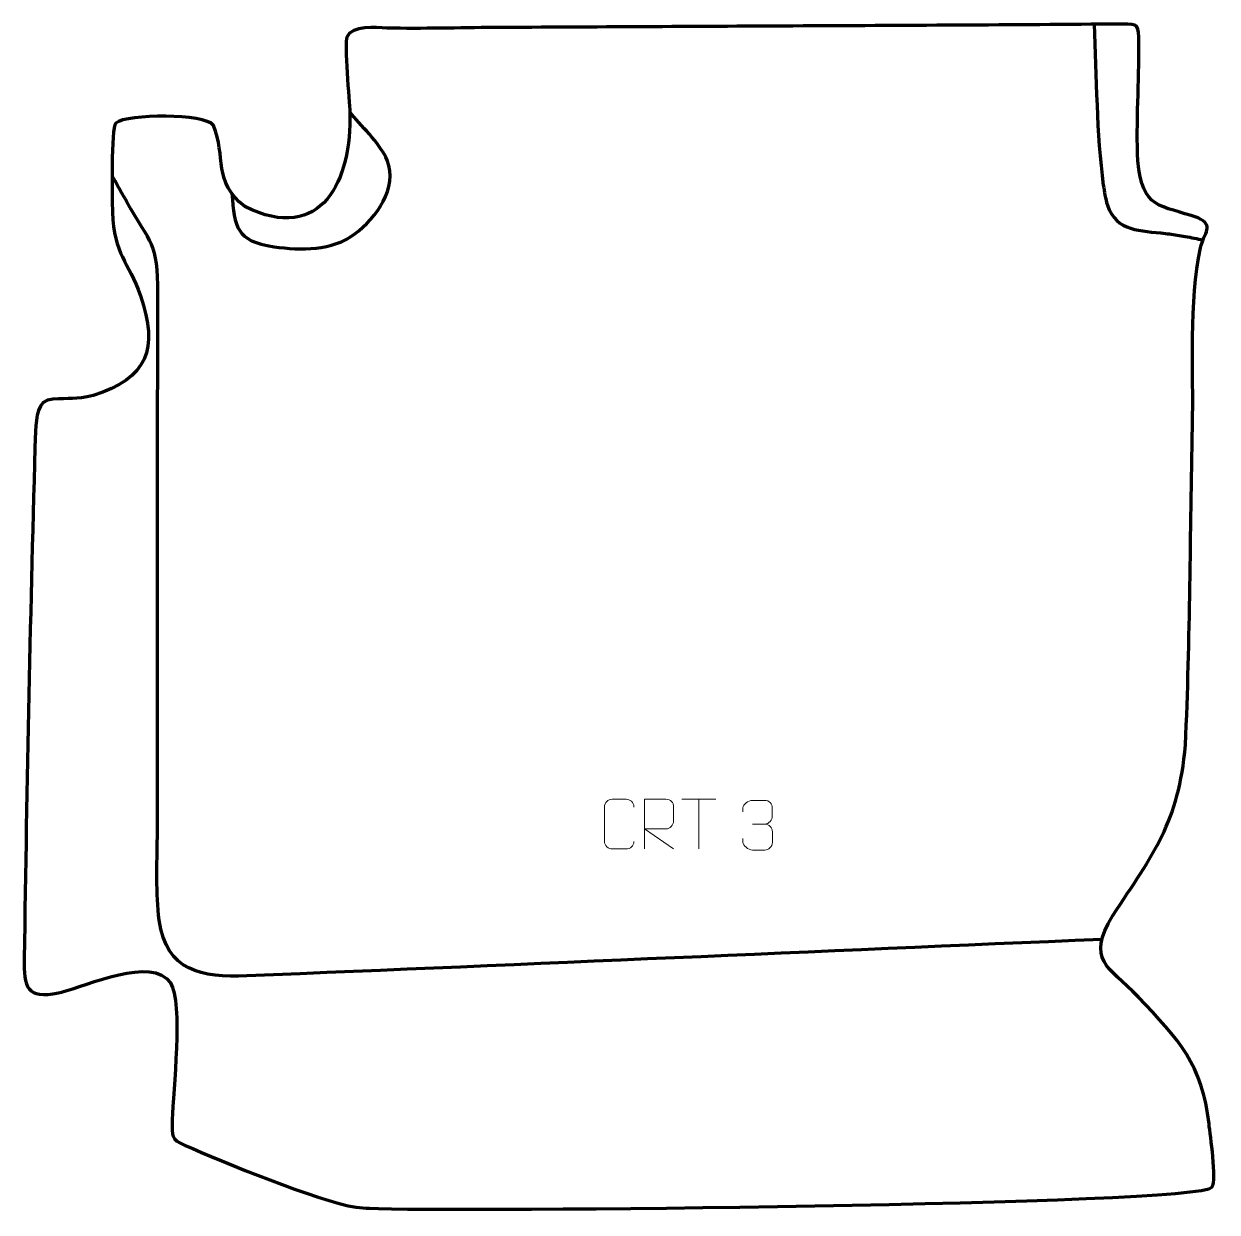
# Model space of a CAD drawing. Header units: millimetres. Extents: x -561 to 38, y 14 to 611.
import ezdxf

# ---------------------------------------------------------------- set-up
doc = ezdxf.new("R2010")
doc.units = ezdxf.units.MM
doc.header["$MEASUREMENT"] = 0
doc.layers.add('layer 2', color=7, linetype='Continuous')
doc.layers.add('layer 3', color=7, linetype='Continuous')

msp = doc.modelspace()

# ---------------------------------------------------------------- linework, layer by layer
at = {"layer": 'layer 2', "color": 140, "lineweight": 158}
for points, knots in [([(-23.5366, 610.3269), (-22.3077, 584.2857), (-22.4462, 555.1599), (-18.9292, 529.6061), (-18.9292, 529.6061), (-18.4605, 526.2004), (-17.9163, 522.8048), (-16.8861, 519.5191), (-16.8861, 519.5191), (-12.2965, 505.9138), (-0.2408, 506.863), (12.2544, 505.2916), (12.2544, 505.2916), (14.9211, 504.9562), (17.5291, 504.5747), (20.1842, 504.1598), (20.1842, 504.1598), (20.1842, 504.1598), (22.2244, 503.811), (22.2244, 503.811), (22.2244, 503.811), (25.2044, 503.248), (28.1798, 502.6197), (31.1511, 502.0088)], [0, 0, 0, 0, 0.14285714, 0.14285714, 0.14285714, 0.14285714, 0.28571429, 0.28571429, 0.28571429, 0.28571429, 0.42857143, 0.42857143, 0.42857143, 0.42857143, 0.57142857, 0.57142857, 0.57142857, 0.57142857, 0.71428571, 0.71428571, 0.71428571, 0.71428571, 1, 1, 1, 1]), ([(-456.7943, 525.4561), (-455.1786, 508.2481), (-454.8938, 501.5946), (-435.5608, 498.6099), (-435.5608, 498.6099), (-422.2002, 496.6957), (-406.1813, 496.5375), (-394.9556, 505.0467), (-394.9556, 505.0467), (-384.0039, 513.3483), (-373.2217, 527.9533), (-378.7968, 542.1398), (-378.7968, 542.1398), (-378.7968, 542.1398), (-379.3881, 543.6443), (-379.3881, 543.6443), (-379.3881, 543.6443), (-382.6842, 550.3546), (-392.1515, 559.8703), (-397.4869, 566.2944)], [0, 0, 0, 0, 0.16666667, 0.16666667, 0.16666667, 0.16666667, 0.33333333, 0.33333333, 0.33333333, 0.33333333, 0.5, 0.5, 0.5, 0.5, 0.66666667, 0.66666667, 0.66666667, 0.66666667, 1, 1, 1, 1]), ([(-19.5757, 150.7917), (-162.8106, 144.6651), (-306.0361, 138.3315), (-449.2809, 132.4372), (-449.2809, 132.4372), (-471.7816, 131.5113), (-489.7592, 134.7717), (-493.2155, 160.4836), (-493.2155, 160.4836), (-495.0049, 173.7954), (-494.3074, 188.6992), (-494.17, 202.1841), (-494.17, 202.1841), (-494.1324, 292.5945), (-494.1986, 383.0051), (-493.9, 473.4151), (-493.9, 473.4151), (-493.9, 473.4151), (-493.895, 474.9138), (-493.895, 474.9138), (-493.895, 474.9138), (-493.8078, 501.1079), (-497.3349, 499.384), (-509.5138, 521.1246), (-509.5138, 521.1246), (-511.4911, 524.6541), (-513.4653, 528.1854), (-515.4427, 531.7149), (-515.4427, 531.7149), (-515.4427, 531.7149), (-516.9261, 534.3574), (-516.9261, 534.3574)], [0, 0, 0, 0, 0.11111111, 0.11111111, 0.11111111, 0.11111111, 0.22222222, 0.22222222, 0.22222222, 0.22222222, 0.33333333, 0.33333333, 0.33333333, 0.33333333, 0.44444444, 0.44444444, 0.44444444, 0.44444444, 0.55555556, 0.55555556, 0.55555556, 0.55555556, 0.66666667, 0.66666667, 0.66666667, 0.66666667, 0.77777778, 0.77777778, 0.77777778, 0.77777778, 1, 1, 1, 1])]:
    msp.add_open_spline(points, degree=3, knots=knots, dxfattribs=at)
at = {"layer": 'layer 3', "color": 242, "lineweight": 158}
msp.add_open_spline([(-324.7036, 608.6964), (-274.7657, 608.9486), (-224.8278, 609.2006), (-174.8899, 609.4527), (-174.8899, 609.4527), (-119.7459, 609.7312), (-64.5968, 609.9269), (-9.455, 610.4538), (-9.455, 610.4538), (-0.963, 610.5349), (-1.2069, 609.8524), (-1.0499, 600.9055), (-1.0499, 600.9055), (-0.8568, 581.4509), (-2.4962, 560.8981), (-1.5837, 541.7308), (-1.5837, 541.7308), (0.5154, 517.198), (9.7961, 519.7118), (28.6736, 513.0976), (28.6736, 513.0976), (37.0094, 509.0139), (31.7632, 506.0384), (29.8372, 498.002), (29.8372, 498.002), (24.1497, 471.1886), (26.4945, 436.0938), (25.8669, 408.0669), (25.8669, 408.0669), (24.7124, 354.9715), (24.7499, 301.4468), (22.3438, 248.4337), (22.3438, 248.4337), (18.8753, 209.2984), (6.3686, 193.9967), (-14.2203, 162.7102), (-14.2203, 162.7102), (-27.439, 139.8939), (-16.932, 137.9236), (-1.306, 121.8062), (-1.306, 121.8062), (18.9138, 100.7114), (30.8908, 87.7093), (34.1708, 58.1162), (34.1708, 58.1162), (34.8113, 52.3361), (38.2496, 30.2687), (35.6649, 26.3387), (35.6649, 26.3387), (29.784, 17.3964), (-349.4086, 13.8375), (-387.6088, 15.7537), (-387.6088, 15.7537), (-389.8583, 15.8665), (-392.1028, 16.0062), (-394.3409, 16.2622), (-394.3409, 16.2622), (-413.7846, 19.5674), (-461.8451, 39.2134), (-480.1849, 47.3623), (-480.1849, 47.3623), (-487.5341, 50.6278), (-486.7589, 51.4917), (-486.7042, 60.391), (-486.7042, 60.391), (-486.3735, 74.3562), (-481.0528, 119.0279), (-487.6112, 128.9535), (-487.6112, 128.9535), (-496.7705, 142.8149), (-529.414, 127.447), (-542.3311, 124.3472), (-542.3311, 124.3472), (-542.3311, 124.3472), (-543.7791, 123.9997), (-543.7791, 123.9997), (-543.7791, 123.9997), (-560.0987, 120.6446), (-561.241, 126.6965), (-561.0384, 141.2863), (-561.0384, 141.2863), (-559.8178, 229.2297), (-558.0051, 318.1648), (-555.4311, 406.0244), (-555.4311, 406.0244), (-554.8134, 412.9901), (-555.0029, 421.5276), (-546.6707, 422.1098), (-546.6707, 422.1098), (-538.5616, 422.6765), (-535.3518, 421.7355), (-526.4205, 423.9112), (-526.4205, 423.9112), (-499.1328, 432.5596), (-493.3705, 447.3294), (-502.6853, 473.9348), (-502.6853, 473.9348), (-508.8936, 491.6676), (-515.9257, 494.3627), (-516.7564, 516.0038), (-516.7564, 516.0038), (-516.8664, 522.1593), (-517.5603, 558.022), (-515.0698, 560.7004), (-515.0698, 560.7004), (-509.2259, 565.4697), (-470.3836, 565.5807), (-465.9628, 559.529), (-465.9628, 559.529), (-459.5099, 543.7043), (-466.3144, 531.4729), (-450.239, 518.7791), (-450.239, 518.7791), (-411.5031, 499.6091), (-396.4146, 532.0753), (-397.4869, 566.2944), (-397.4869, 566.2944), (-397.6763, 571.4029), (-400.3228, 601.1542), (-399.0365, 603.9124), (-399.0365, 603.9124), (-396.1125, 610.1825), (-384.5815, 608.524), (-378.9127, 608.4077), (-378.9127, 608.4077), (-360.9719, 608.0399), (-342.6851, 608.595), (-324.7036, 608.6964)], degree=3, knots=[0, 0, 0, 0, 0.03030303, 0.03030303, 0.03030303, 0.03030303, 0.06060606, 0.06060606, 0.06060606, 0.06060606, 0.09090909, 0.09090909, 0.09090909, 0.09090909, 0.12121212, 0.12121212, 0.12121212, 0.12121212, 0.15151515, 0.15151515, 0.15151515, 0.15151515, 0.18181818, 0.18181818, 0.18181818, 0.18181818, 0.21212121, 0.21212121, 0.21212121, 0.21212121, 0.24242424, 0.24242424, 0.24242424, 0.24242424, 0.27272727, 0.27272727, 0.27272727, 0.27272727, 0.3030303, 0.3030303, 0.3030303, 0.3030303, 0.33333333, 0.33333333, 0.33333333, 0.33333333, 0.36363636, 0.36363636, 0.36363636, 0.36363636, 0.39393939, 0.39393939, 0.39393939, 0.39393939, 0.42424242, 0.42424242, 0.42424242, 0.42424242, 0.45454545, 0.45454545, 0.45454545, 0.45454545, 0.48484848, 0.48484848, 0.48484848, 0.48484848, 0.51515152, 0.51515152, 0.51515152, 0.51515152, 0.54545455, 0.54545455, 0.54545455, 0.54545455, 0.57575758, 0.57575758, 0.57575758, 0.57575758, 0.60606061, 0.60606061, 0.60606061, 0.60606061, 0.63636364, 0.63636364, 0.63636364, 0.63636364, 0.66666667, 0.66666667, 0.66666667, 0.66666667, 0.6969697, 0.6969697, 0.6969697, 0.6969697, 0.72727273, 0.72727273, 0.72727273, 0.72727273, 0.75757576, 0.75757576, 0.75757576, 0.75757576, 0.78787879, 0.78787879, 0.78787879, 0.78787879, 0.81818182, 0.81818182, 0.81818182, 0.81818182, 0.84848485, 0.84848485, 0.84848485, 0.84848485, 0.87878788, 0.87878788, 0.87878788, 0.87878788, 0.90909091, 0.90909091, 0.90909091, 0.90909091, 0.93939394, 0.93939394, 0.93939394, 0.93939394, 1, 1, 1, 1], dxfattribs=at)
at = {"layer": 'layer 3', "color": 250, "lineweight": 9}
for points, knots in [([(-254.7231, 200.0226), (-254.8629, 197.6992), (-256.5401, 196.2196), (-258.6878, 196.2088), (-258.6878, 196.2088), (-261.0197, 196.2092), (-263.3516, 196.2092), (-265.6831, 196.2088), (-265.6831, 196.2088), (-267.6081, 196.1034), (-269.5802, 197.9879), (-269.569, 200.0052), (-269.569, 200.0052), (-269.5686, 205.7753), (-269.5686, 211.545), (-269.569, 217.3143), (-269.569, 217.3143), (-269.5648, 219.4524), (-267.8181, 221.1716), (-265.6657, 221.1581), (-265.6657, 221.1581), (-263.34, 221.1581), (-261.0139, 221.1581), (-258.6878, 221.1581), (-258.6878, 221.1581), (-256.7412, 221.1936), (-254.7498, 219.7021), (-254.7231, 217.2645)], [0, 0, 0, 0, 0.125, 0.125, 0.125, 0.125, 0.25, 0.25, 0.25, 0.25, 0.375, 0.375, 0.375, 0.375, 0.5, 0.5, 0.5, 0.5, 0.625, 0.625, 0.625, 0.625, 0.75, 0.75, 0.75, 0.75, 1, 1, 1, 1]), ([(-249.4782, 196.2049), (-249.4782, 196.2049), (-249.4782, 221.1584), (-249.4782, 221.1584), (-249.4782, 221.1584), (-245.8834, 221.1584), (-242.2879, 221.1584), (-238.6927, 221.1584), (-238.6927, 221.1584), (-236.3674, 221.1207), (-234.8101, 219.6307), (-234.8142, 217.2643), (-234.8142, 217.2643), (-234.8146, 215.2288), (-234.8146, 212.1694), (-234.8142, 210.1334), (-234.8142, 210.1334), (-234.8207, 208.2579), (-236.633, 206.3161), (-238.6425, 206.297), (-238.6425, 206.297), (-238.6425, 206.297), (-249.4782, 206.297), (-249.4782, 206.297), (-249.4782, 206.297), (-249.4782, 206.297), (-234.8235, 196.2049), (-234.8235, 196.2049)], [0, 0, 0, 0, 0.125, 0.125, 0.125, 0.125, 0.25, 0.25, 0.25, 0.25, 0.375, 0.375, 0.375, 0.375, 0.5, 0.5, 0.5, 0.5, 0.625, 0.625, 0.625, 0.625, 0.75, 0.75, 0.75, 0.75, 1, 1, 1, 1]), ([(-199.954, 214.9268), (-199.954, 214.9268), (-199.954, 216.784), (-199.954, 216.784), (-199.954, 216.784), (-199.9683, 218.5259), (-197.3038, 220.644), (-195.2447, 220.6213), (-195.2447, 220.6213), (-193.1806, 220.6213), (-191.1166, 220.6213), (-189.0529, 220.6213), (-189.0529, 220.6213), (-186.8584, 220.6301), (-185.2601, 218.7833), (-185.2157, 216.8712), (-185.2157, 216.8712), (-185.2161, 215.4361), (-185.2161, 214.001), (-185.2157, 212.5655), (-185.2157, 212.5655), (-185.2643, 210.912), (-186.8669, 208.682), (-189.0652, 208.692), (-189.0652, 208.692), (-186.8615, 208.6808), (-185.2535, 206.8776), (-185.1995, 204.8181), (-185.1995, 204.8181), (-185.1999, 203.0334), (-185.1999, 201.2487), (-185.1995, 199.4636), (-185.1995, 199.4636), (-185.1894, 197.4022), (-187.2443, 195.6391), (-189.0652, 195.6472), (-189.0652, 195.6472), (-191.1305, 195.6475), (-193.1957, 195.6475), (-195.2613, 195.6472), (-195.2613, 195.6472), (-197.4299, 195.6587), (-199.9609, 198.0589), (-199.9795, 199.5207), (-199.9795, 199.5207), (-199.9795, 199.5207), (-199.9795, 201.4293), (-199.9795, 201.4293)], [0, 0, 0, 0, 0.07692308, 0.07692308, 0.07692308, 0.07692308, 0.15384615, 0.15384615, 0.15384615, 0.15384615, 0.23076923, 0.23076923, 0.23076923, 0.23076923, 0.30769231, 0.30769231, 0.30769231, 0.30769231, 0.38461538, 0.38461538, 0.38461538, 0.38461538, 0.46153846, 0.46153846, 0.46153846, 0.46153846, 0.53846154, 0.53846154, 0.53846154, 0.53846154, 0.61538462, 0.61538462, 0.61538462, 0.61538462, 0.69230769, 0.69230769, 0.69230769, 0.69230769, 0.76923077, 0.76923077, 0.76923077, 0.76923077, 0.84615385, 0.84615385, 0.84615385, 0.84615385, 1, 1, 1, 1])]:
    msp.add_open_spline(points, degree=3, knots=knots, dxfattribs=at)
for points in [[(-230.6397, 221.1349), (-230.6397, 221.1349), (-213.6525, 221.1349), (-213.6525, 221.1349)], [(-222.1459, 196.2049), (-222.1459, 196.2049), (-222.1459, 221.1584), (-222.1459, 221.1584)], [(-195.2443, 208.6816), (-195.2443, 208.6816), (-189.0479, 208.6816), (-189.0479, 208.6816)]]:
    msp.add_open_spline(points, degree=3, dxfattribs=at)

doc.saveas('drawing.dxf')
